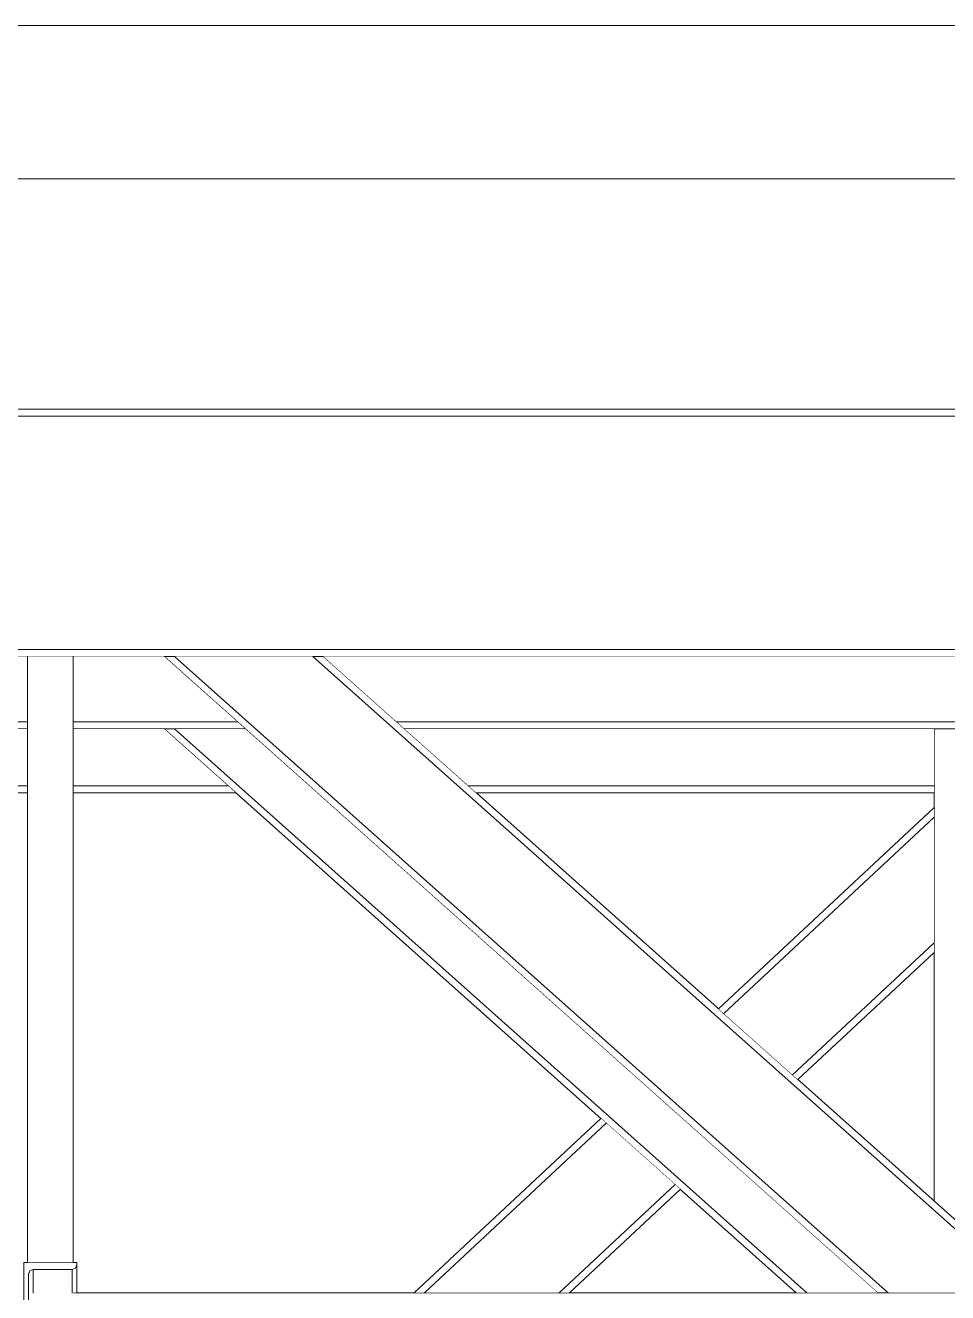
# Model space of a CAD drawing. Extents: x -3080 to 28500, y -1326 to 31609.
# Drawn here: x 22516.5 to 22646.9, y 28435.1 to 28614.3 of the extents above; entities that cross this region are included whole.
import ezdxf
from ezdxf.xclip import XClip

# ---------------------------------------------------------------- set-up
doc = ezdxf.new("R2010")
doc.units = 0
doc.header["$LTSCALE"] = 100
doc.header["$XCLIPFRAME"] = 2
doc.linetypes.add('188K-SM-07-F10-MECH-CR PIPE-Y2257103$0$X-S-FAB_SL ALL$0$Wipeout_Contour', pattern=[1, 0, -1])
for name, color, linetype in [('0-xref', 8, 'Continuous'), ('188K-SM-07-F10-MECH-CR PIPE-Y2257103$0$X-S-FAB_SL ALL$0$A-ROOF', 7, 'Continuous'), ('188K-SM-07-F10-MECH-CR PIPE-Y2257103$0$X-S-FAB_SL ALL$0$ASP_1', 1, 'Continuous'), ('188K-SM-07-F10-MECH-CR PIPE-Y2257103$0$X-S-FAB_SL ALL$0$Hattch', 7, 'Continuous'), ('188K-SM-07-F10-MECH-CR PIPE-Y2257103$0$X-S-FAB_SL ALL$0$S-COL', 7, 'Continuous'), ('188K-SM-07-F10-MECH-CR PIPE-Y2257103$0$X-S-FAB_SL ALL$0$S-TRUSS', 7, 'Continuous')]:
    doc.layers.add(name, color=color, linetype=linetype)

# ---------------------------------------------------------------- blocks, each defined once
blk = doc.blocks.new('188K-SM-07-F10-MECH-CR PIPE-Y2257103$0$X-S-FAB_SL ALL$0$剖面元素_224_3', base_point=(23061.26, -8263.06))
at = {"color": 254, "linetype": '188K-SM-07-F10-MECH-CR PIPE-Y2257103$0$X-S-FAB_SL ALL$0$Wipeout_Contour', "lineweight": 0, "ltscale": 415167.784892}
blk.add_wipeout([(45706.26, -6079.02), (45706.26, -6145.83), (45720.79, -6158.78), (45723.76, -6158.78), (45723.76, -6154.69), (45733.26, -6154.69), (45733.26, -6087.3), (45723.76, -6087.3), (45723.76, -6079.02)], dxfattribs=at).dxf.layer = '188K-SM-07-F10-MECH-CR PIPE-Y2257103$0$X-S-FAB_SL ALL$0$Hattch'
at = {"layer": '188K-SM-07-F10-MECH-CR PIPE-Y2257103$0$X-S-FAB_SL ALL$0$S-COL', "color": 8, "lineweight": 0}
blk.add_line((45706.26, -6145.83), (45706.26, -6079.02), dxfattribs=at)
blk = doc.blocks.new('188K-SM-07-F10-MECH-CR PIPE-Y2257103$0$X-S-FAB_SL ALL$0$剖面元素_439_3', base_point=(23061.26, -8263.06))
at = {"layer": '188K-SM-07-F10-MECH-CR PIPE-Y2257103$0$X-S-FAB_SL ALL$0$A-ROOF', "color": 6, "lineweight": 0}
blk.add_line((47418.76, -5979.5), (38233.76, -5979.5), dxfattribs=at)
at = {"color": 254, "linetype": '188K-SM-07-F10-MECH-CR PIPE-Y2257103$0$X-S-FAB_SL ALL$0$Wipeout_Contour', "lineweight": 0, "ltscale": 3803858.743980569}
blk.add_wipeout([(38233.76, -6001.22), (38233.76, -6029.83), (38595.06, -6029.83), (38595.06, -6029.64), (38607.46, -6029.64), (38607.46, -6029.83), (39003.81, -6029.83), (39003.81, -6029.71), (39038.81, -6029.71), (39038.81, -6029.83), (39435.06, -6029.83), (39435.06, -6029.64), (39447.46, -6029.64), (39447.46, -6029.83), (39843.76, -6029.83), (39843.76, -6029.71), (39878.76, -6029.71), (39878.76, -6029.83), (40275.06, -6029.83), (40275.06, -6029.64), (40287.46, -6029.64), (40287.46, -6029.83), (40683.76, -6029.83), (40683.76, -6029.71), (40718.76, -6029.71), (40718.76, -6029.83), (41115.06, -6029.83), (41115.06, -6029.64), (41127.46, -6029.64), (41127.46, -6029.83), (41523.76, -6029.83), (41523.76, -6029.71), (41558.76, -6029.71), (41558.76, -6029.83), (41955.06, -6029.83), (41955.06, -6029.64), (41967.46, -6029.64), (41967.46, -6029.83), (42363.76, -6029.83), (42363.76, -6029.71), (42398.76, -6029.71), (42398.76, -6029.83), (42795.06, -6029.83), (42795.06, -6029.64), (42807.46, -6029.64), (42807.46, -6029.83), (43203.76, -6029.83), (43203.76, -6029.71), (43238.76, -6029.71), (43238.76, -6029.83), (43635.06, -6029.83), (43635.06, -6029.64), (43647.46, -6029.64), (43647.46, -6029.83), (44043.76, -6029.83), (44043.76, -6029.71), (44078.76, -6029.71), (44078.76, -6029.83), (44475.06, -6029.83), (44475.06, -6029.64), (44487.46, -6029.64), (44487.46, -6029.83), (44883.76, -6029.83), (44883.76, -6029.71), (44918.76, -6029.71), (44918.76, -6029.83), (45315.06, -6029.83), (45315.06, -6029.64), (45327.46, -6029.64), (45327.46, -6029.83), (45723.76, -6029.83), (45723.76, -6029.71), (45758.76, -6029.71), (45758.76, -6029.83), (46155.06, -6029.83), (46155.06, -6029.64), (46167.46, -6029.64), (46167.46, -6029.83), (46563.76, -6029.83), (46563.76, -6029.71), (46598.76, -6029.71), (46598.76, -6029.83), (46995.06, -6029.83), (46995.06, -6029.64), (47007.46, -6029.64), (47007.46, -6029.83), (47376.26, -6029.83), (47376.26, -6001.22)], dxfattribs=at).dxf.layer = '188K-SM-07-F10-MECH-CR PIPE-Y2257103$0$X-S-FAB_SL ALL$0$Hattch'
at = {"layer": '188K-SM-07-F10-MECH-CR PIPE-Y2257103$0$X-S-FAB_SL ALL$0$A-ROOF', "color": 6, "lineweight": 0}
blk.add_line((47418.76, -6001.22), (38233.76, -6001.22), dxfattribs=at)
blk = doc.blocks.new('188K-SM-07-F10-MECH-CR PIPE-Y2257103$0$X-S-FAB_SL ALL$0$剖面元素_781_3', base_point=(23061.26, -8263.06))
at = {"layer": '188K-SM-07-F10-MECH-CR PIPE-Y2257103$0$X-S-FAB_SL ALL$0$S-TRUSS', "color": 8, "lineweight": 0}
for p, q in [((45584.51, -6158.78), (45698.25, -6158.78)), ((45699.76, -6158.78), (45719.29, -6158.78))]:
    blk.add_line(p, q, dxfattribs=at)
at = {"color": 254, "linetype": '188K-SM-07-F10-MECH-CR PIPE-Y2257103$0$X-S-FAB_SL ALL$0$Wipeout_Contour', "lineweight": 0, "ltscale": 366582.947585}
blk.add_wipeout([(45321.51, -6034.78), (45723.76, -6034.78), (45723.76, -6033.78), (45327.46, -6033.78), (45327.46, -6033.79), (45321.81, -6033.79), (45321.6, -6033.88), (45321.51, -6034.09)], dxfattribs=at).dxf.layer = '188K-SM-07-F10-MECH-CR PIPE-Y2257103$0$X-S-FAB_SL ALL$0$Hattch'
at = {"layer": '188K-SM-07-F10-MECH-CR PIPE-Y2257103$0$X-S-FAB_SL ALL$0$S-TRUSS', "color": 8, "lineweight": 0}
blk.add_line((45723.76, -6033.78), (45327.46, -6033.78), dxfattribs=at)
at = {"color": 254, "linetype": '188K-SM-07-F10-MECH-CR PIPE-Y2257103$0$X-S-FAB_SL ALL$0$Wipeout_Contour', "lineweight": 0, "ltscale": 1097373.803589926}
blk.add_wipeout([(44908.76, -6035.28), (44908.76, -6062.73), (44918.76, -6062.73), (44918.76, -6067.78), (45723.76, -6067.78), (45723.76, -6062.73), (45740.26, -6062.73), (45740.26, -6035.28), (45723.76, -6035.28), (45723.76, -6034.78), (45321.51, -6034.78), (45321.51, -6053.35), (45321.6, -6053.56), (45321.81, -6053.65), (45327.46, -6053.65), (45327.46, -6058.04), (45315.06, -6058.04), (45315.06, -6053.65), (45320.71, -6053.65), (45320.93, -6053.56), (45321.01, -6053.35), (45321.01, -6034.78), (44918.76, -6034.78), (44918.76, -6035.28)], dxfattribs=at).dxf.layer = '188K-SM-07-F10-MECH-CR PIPE-Y2257103$0$X-S-FAB_SL ALL$0$Hattch'
at = {"layer": '188K-SM-07-F10-MECH-CR PIPE-Y2257103$0$X-S-FAB_SL ALL$0$S-TRUSS', "color": 8, "lineweight": 0}
blk.add_line((45723.76, -6034.78), (45321.51, -6034.78), dxfattribs=at)
at = {"color": 254, "linetype": '188K-SM-07-F10-MECH-CR PIPE-Y2257103$0$X-S-FAB_SL ALL$0$Wipeout_Contour', "lineweight": 0, "ltscale": 365805.747126}
blk.add_wipeout([(44909.26, -6068.07), (44909.26, -6068.78), (45733.26, -6068.78), (45733.26, -6068.07), (45723.76, -6068.07), (45723.76, -6067.78), (44918.76, -6067.78), (44918.76, -6068.07)], dxfattribs=at).dxf.layer = '188K-SM-07-F10-MECH-CR PIPE-Y2257103$0$X-S-FAB_SL ALL$0$Hattch'
at = {"layer": '188K-SM-07-F10-MECH-CR PIPE-Y2257103$0$X-S-FAB_SL ALL$0$S-TRUSS', "color": 8, "lineweight": 0}
for p, q in [((45723.76, -6067.78), (44918.76, -6067.78)), ((45597.34, -6068.78), (45060.19, -6068.78)), ((45618.38, -6068.78), (45598.84, -6068.78)), ((45733.26, -6068.78), (45619.88, -6068.78))]:
    blk.add_line(p, q, dxfattribs=at)
blk = doc.blocks.new('188K-SM-07-F10-MECH-CR PIPE-Y2257103$0$X-S-FAB_SL ALL$0$剖面元素_782_3', base_point=(23061.26, -8263.06))
at = {"color": 254, "linetype": '188K-SM-07-F10-MECH-CR PIPE-Y2257103$0$X-S-FAB_SL ALL$0$Wipeout_Contour', "lineweight": 0, "ltscale": 184308.022417}
blk.add_wipeout([(45618.38, -6068.78), (45719.29, -6158.78), (45720.79, -6158.78), (45619.88, -6068.78)], dxfattribs=at).dxf.layer = '188K-SM-07-F10-MECH-CR PIPE-Y2257103$0$X-S-FAB_SL ALL$0$Hattch'
at = {"color": 254, "linetype": '188K-SM-07-F10-MECH-CR PIPE-Y2257103$0$X-S-FAB_SL ALL$0$Wipeout_Contour', "lineweight": 0, "ltscale": 184266.32781}
blk.add_wipeout([(45598.84, -6068.78), (45699.76, -6158.78), (45719.29, -6158.78), (45618.38, -6068.78)], dxfattribs=at).dxf.layer = '188K-SM-07-F10-MECH-CR PIPE-Y2257103$0$X-S-FAB_SL ALL$0$Hattch'
at = {"layer": '188K-SM-07-F10-MECH-CR PIPE-Y2257103$0$X-S-FAB_SL ALL$0$S-TRUSS', "color": 8, "lineweight": 0}
blk.add_line((45719.29, -6158.78), (45720.79, -6158.78), dxfattribs=at)
at = {"color": 254, "linetype": '188K-SM-07-F10-MECH-CR PIPE-Y2257103$0$X-S-FAB_SL ALL$0$Wipeout_Contour', "lineweight": 0, "ltscale": 184224.633048}
blk.add_wipeout([(45597.34, -6068.78), (45698.25, -6158.78), (45699.76, -6158.78), (45598.84, -6068.78)], dxfattribs=at).dxf.layer = '188K-SM-07-F10-MECH-CR PIPE-Y2257103$0$X-S-FAB_SL ALL$0$Hattch'
at = {"layer": '188K-SM-07-F10-MECH-CR PIPE-Y2257103$0$X-S-FAB_SL ALL$0$S-TRUSS', "color": 8, "lineweight": 0}
for p, q in [((45597.34, -6068.78), (45598.84, -6068.78)), ((45698.25, -6158.78), (45597.34, -6068.78)), ((45699.76, -6158.78), (45598.84, -6068.78)), ((45618.38, -6068.78), (45619.88, -6068.78)), ((45719.29, -6158.78), (45618.38, -6068.78)), ((45720.79, -6158.78), (45619.88, -6068.78)), ((45698.25, -6158.78), (45699.76, -6158.78))]:
    blk.add_line(p, q, dxfattribs=at)
blk = doc.blocks.new('188K-SM-07-F10-MECH-CR PIPE-Y2257103$0$X-S-FAB_SL ALL$0$剖面元素_784_3', base_point=(23061.26, -8263.06))
at = {"color": 254, "linetype": '188K-SM-07-F10-MECH-CR PIPE-Y2257103$0$X-S-FAB_SL ALL$0$Wipeout_Contour', "lineweight": 0, "ltscale": 182905.630265}
blk.add_wipeout([(45578.01, -6068.78), (45064.51, -6068.78), (45064.51, -6078.02), (45578.01, -6078.02)], dxfattribs=at).dxf.layer = '188K-SM-07-F10-MECH-CR PIPE-Y2257103$0$X-S-FAB_SL ALL$0$Hattch'
at = {"color": 254, "linetype": '188K-SM-07-F10-MECH-CR PIPE-Y2257103$0$X-S-FAB_SL ALL$0$Wipeout_Contour', "lineweight": 0, "ltscale": 183985.443872}
blk.add_wipeout([(45597.34, -6068.78), (45584.51, -6068.78), (45584.51, -6078.02), (45607.7, -6078.02)], dxfattribs=at).dxf.layer = '188K-SM-07-F10-MECH-CR PIPE-Y2257103$0$X-S-FAB_SL ALL$0$Hattch'
at = {"color": 254, "linetype": '188K-SM-07-F10-MECH-CR PIPE-Y2257103$0$X-S-FAB_SL ALL$0$Wipeout_Contour', "lineweight": 0, "ltscale": 184305.647619}
blk.add_wipeout([(45619.88, -6068.78), (45630.24, -6078.02), (45723.76, -6078.02), (45723.76, -6068.78)], dxfattribs=at).dxf.layer = '188K-SM-07-F10-MECH-CR PIPE-Y2257103$0$X-S-FAB_SL ALL$0$Hattch'
at = {"color": 254, "linetype": '188K-SM-07-F10-MECH-CR PIPE-Y2257103$0$X-S-FAB_SL ALL$0$Wipeout_Contour', "lineweight": 0, "ltscale": 182908.350416}
blk.add_wipeout([(45064.51, -6079.02), (45578.01, -6079.02), (45578.01, -6078.02), (45064.51, -6078.02)], dxfattribs=at).dxf.layer = '188K-SM-07-F10-MECH-CR PIPE-Y2257103$0$X-S-FAB_SL ALL$0$Hattch'
at = {"color": 254, "linetype": '188K-SM-07-F10-MECH-CR PIPE-Y2257103$0$X-S-FAB_SL ALL$0$Wipeout_Contour', "lineweight": 0, "ltscale": 183999.1306}
blk.add_wipeout([(45607.7, -6078.02), (45584.51, -6078.02), (45584.51, -6079.02), (45608.82, -6079.02)], dxfattribs=at).dxf.layer = '188K-SM-07-F10-MECH-CR PIPE-Y2257103$0$X-S-FAB_SL ALL$0$Hattch'
at = {"color": 254, "linetype": '188K-SM-07-F10-MECH-CR PIPE-Y2257103$0$X-S-FAB_SL ALL$0$Wipeout_Contour', "lineweight": 0, "ltscale": 276589.710465}
blk.add_wipeout([(45723.76, -6078.02), (45630.24, -6078.02), (45631.36, -6079.02), (45733.26, -6079.02), (45733.26, -6078.15), (45723.76, -6078.15)], dxfattribs=at).dxf.layer = '188K-SM-07-F10-MECH-CR PIPE-Y2257103$0$X-S-FAB_SL ALL$0$Hattch'
at = {"layer": '188K-SM-07-F10-MECH-CR PIPE-Y2257103$0$X-S-FAB_SL ALL$0$S-TRUSS', "color": 8, "lineweight": 0}
for p, q in [((45578.01, -6078.02), (45064.51, -6078.02)), ((45578.01, -6079.02), (45064.51, -6079.02)), ((45607.7, -6078.02), (45584.51, -6078.02)), ((45597.34, -6079.02), (45584.51, -6079.02)), ((45608.82, -6079.02), (45598.84, -6079.02)), ((45723.76, -6078.02), (45630.24, -6078.02)), ((45733.26, -6079.02), (45631.36, -6079.02))]:
    blk.add_line(p, q, dxfattribs=at)
blk = doc.blocks.new('188K-SM-07-F10-MECH-CR PIPE-Y2257103$0$X-S-FAB_SL ALL$0$剖面元素_785_3', base_point=(23061.26, -8263.06))
at = {"color": 254, "linetype": '188K-SM-07-F10-MECH-CR PIPE-Y2257103$0$X-S-FAB_SL ALL$0$Wipeout_Contour', "lineweight": 0, "ltscale": 184227.339176}
blk.add_wipeout([(45598.84, -6079.02), (45688.27, -6158.78), (45698.25, -6158.78), (45608.82, -6079.02)], dxfattribs=at).dxf.layer = '188K-SM-07-F10-MECH-CR PIPE-Y2257103$0$X-S-FAB_SL ALL$0$Hattch'
at = {"color": 254, "linetype": '188K-SM-07-F10-MECH-CR PIPE-Y2257103$0$X-S-FAB_SL ALL$0$Wipeout_Contour', "lineweight": 0, "ltscale": 184204.582274}
blk.add_wipeout([(45597.34, -6079.02), (45686.77, -6158.78), (45688.27, -6158.78), (45598.84, -6079.02)], dxfattribs=at).dxf.layer = '188K-SM-07-F10-MECH-CR PIPE-Y2257103$0$X-S-FAB_SL ALL$0$Hattch'
at = {"layer": '188K-SM-07-F10-MECH-CR PIPE-Y2257103$0$X-S-FAB_SL ALL$0$S-TRUSS', "color": 8, "lineweight": 0}
for p, q in [((45597.34, -6079.02), (45598.84, -6079.02)), ((45686.77, -6158.78), (45597.34, -6079.02)), ((45688.27, -6158.78), (45598.84, -6079.02))]:
    blk.add_line(p, q, dxfattribs=at)
blk = doc.blocks.new('188K-SM-07-F10-MECH-CR PIPE-Y2257103$0$X-S-FAB_SL ALL$0$剖面元素_1488_3', base_point=(23061.26, -8263.06))
at = {"color": 254, "linetype": '188K-SM-07-F10-MECH-CR PIPE-Y2257103$0$X-S-FAB_SL ALL$0$Wipeout_Contour', "lineweight": 0, "ltscale": 183970.397165}
blk.add_wipeout([(45578.35, -6155.68), (45578.35, -6159.03), (45578.81, -6158.84), (45578.81, -6155.49)], dxfattribs=at).dxf.layer = '188K-SM-07-F10-MECH-CR PIPE-Y2257103$0$X-S-FAB_SL ALL$0$Hattch'
at = {"color": 254, "linetype": '188K-SM-07-F10-MECH-CR PIPE-Y2257103$0$X-S-FAB_SL ALL$0$Wipeout_Contour', "lineweight": 0, "ltscale": 183995.343693}
blk.add_wipeout([(45584.82, -6158.78), (45585.01, -6158.78), (45585.01, -6154.84), (45584.82, -6155.3)], dxfattribs=at).dxf.layer = '188K-SM-07-F10-MECH-CR PIPE-Y2257103$0$X-S-FAB_SL ALL$0$Hattch'
at = {"color": 254, "linetype": '188K-SM-07-F10-MECH-CR PIPE-Y2257103$0$X-S-FAB_SL ALL$0$Wipeout_Contour', "lineweight": 0, "ltscale": 183988.541349}
blk.add_wipeout([(45585.01, -6169.5), (45577.51, -6169.5), (45577.51, -6173.08), (45585.01, -6173.08)], dxfattribs=at).dxf.layer = '188K-SM-07-F10-MECH-CR PIPE-Y2257103$0$X-S-FAB_SL ALL$0$Hattch'
at = {"layer": '188K-SM-07-F10-MECH-CR PIPE-Y2257103$0$X-S-FAB_SL ALL$0$S-TRUSS', "color": 8, "lineweight": 0}
for p, q in [((45577.51, -6169.5), (45577.51, -6173.08)), ((45585.01, -6169.5), (45585.01, -6173.08))]:
    blk.add_line(p, q, dxfattribs=at)
at = {"layer": '188K-SM-07-F10-MECH-CR PIPE-Y2257103$0$X-S-FAB_SL ALL$0$S-TRUSS', "color": 2, "lineweight": 0}
blk.add_line((45585.01, -6169.5), (45577.51, -6169.5), dxfattribs=at)
at = {"layer": '188K-SM-07-F10-MECH-CR PIPE-Y2257103$0$X-S-FAB_SL ALL$0$S-TRUSS', "color": 2, "lineweight": 0, "flags": 128}
for points in [[(45578.35, -6168.31), (45578.81, -6168.5), (45584.36, -6168.5), (45584.82, -6168.69)], [(45584.82, -6168.69), (45585.01, -6169.15), (45585.01, -6169.5)]]:
    blk.add_lwpolyline(points, dxfattribs=at)
at = {"color": 254, "linetype": '188K-SM-07-F10-MECH-CR PIPE-Y2257103$0$X-S-FAB_SL ALL$0$Wipeout_Contour', "lineweight": 0, "ltscale": 183969.28301}
blk.add_wipeout([(45578.16, -6159.49), (45578.35, -6159.03), (45578.35, -6155.68), (45578.16, -6156.14)], dxfattribs=at).dxf.layer = '188K-SM-07-F10-MECH-CR PIPE-Y2257103$0$X-S-FAB_SL ALL$0$Hattch'
at = {"color": 254, "linetype": '188K-SM-07-F10-MECH-CR PIPE-Y2257103$0$X-S-FAB_SL ALL$0$Wipeout_Contour', "lineweight": 0, "ltscale": 229993.062168}
blk.add_wipeout([(45584.36, -6155.49), (45584.36, -6158.84), (45584.51, -6158.78), (45584.82, -6158.78), (45584.82, -6155.3)], dxfattribs=at).dxf.layer = '188K-SM-07-F10-MECH-CR PIPE-Y2257103$0$X-S-FAB_SL ALL$0$Hattch'
at = {"layer": '188K-SM-07-F10-MECH-CR PIPE-Y2257103$0$X-S-FAB_SL ALL$0$S-TRUSS', "color": 2, "lineweight": 0}
for p, q in [((45577.51, -6154.49), (45577.51, -6169.5)), ((45585.01, -6154.49), (45577.51, -6154.49))]:
    blk.add_line(p, q, dxfattribs=at)
at = {"color": 254, "linetype": '188K-SM-07-F10-MECH-CR PIPE-Y2257103$0$X-S-FAB_SL ALL$0$Wipeout_Contour', "lineweight": 0, "ltscale": 183982.257238}
blk.add_wipeout([(45578.81, -6158.84), (45584.36, -6158.84), (45584.36, -6155.49), (45578.81, -6155.49)], dxfattribs=at).dxf.layer = '188K-SM-07-F10-MECH-CR PIPE-Y2257103$0$X-S-FAB_SL ALL$0$Hattch'
at = {"layer": '188K-SM-07-F10-MECH-CR PIPE-Y2257103$0$X-S-FAB_SL ALL$0$S-TRUSS', "color": 8, "lineweight": 0}
for p, q in [((45578.81, -6155.49), (45578.81, -6158.84)), ((45584.36, -6155.49), (45584.36, -6158.84)), ((45585.01, -6154.84), (45585.01, -6158.78))]:
    blk.add_line(p, q, dxfattribs=at)
at = {"layer": '188K-SM-07-F10-MECH-CR PIPE-Y2257103$0$X-S-FAB_SL ALL$0$S-TRUSS', "color": 2, "lineweight": 0, "flags": 128}
for points in [[(45585.01, -6154.49), (45585.01, -6154.84), (45584.82, -6155.3)], [(45578.35, -6155.68), (45578.16, -6156.14), (45578.16, -6167.85), (45578.35, -6168.31)], [(45584.82, -6155.3), (45584.36, -6155.49), (45578.81, -6155.49), (45578.35, -6155.68)]]:
    blk.add_lwpolyline(points, dxfattribs=at)
blk = doc.blocks.new('188K-SM-07-F10-MECH-CR PIPE-Y2257103$0$X-S-FAB_SL ALL$0$剖面元素_1661_3', base_point=(23061.26, -8263.06))
at = {"color": 254, "linetype": '188K-SM-07-F10-MECH-CR PIPE-Y2257103$0$X-S-FAB_SL ALL$0$Wipeout_Contour', "lineweight": 0, "ltscale": 184388.935183}
blk.add_wipeout([(45706.26, -6090.16), (45675.75, -6118.62), (45676.5, -6119.28), (45706.26, -6091.52)], dxfattribs=at).dxf.layer = '188K-SM-07-F10-MECH-CR PIPE-Y2257103$0$X-S-FAB_SL ALL$0$Hattch'
at = {"color": 254, "linetype": '188K-SM-07-F10-MECH-CR PIPE-Y2257103$0$X-S-FAB_SL ALL$0$Wipeout_Contour', "lineweight": 0, "ltscale": 184233.796002}
blk.add_wipeout([(45632.7, -6158.78), (45634.17, -6158.78), (45659.88, -6134.79), (45659.13, -6134.13)], dxfattribs=at).dxf.layer = '188K-SM-07-F10-MECH-CR PIPE-Y2257103$0$X-S-FAB_SL ALL$0$Hattch'
at = {"color": 254, "linetype": '188K-SM-07-F10-MECH-CR PIPE-Y2257103$0$X-S-FAB_SL ALL$0$Wipeout_Contour', "lineweight": 0, "ltscale": 184402.840307}
blk.add_wipeout([(45706.26, -6091.52), (45676.5, -6119.28), (45686.25, -6127.97), (45706.26, -6109.3)], dxfattribs=at).dxf.layer = '188K-SM-07-F10-MECH-CR PIPE-Y2257103$0$X-S-FAB_SL ALL$0$Hattch'
at = {"color": 254, "linetype": '188K-SM-07-F10-MECH-CR PIPE-Y2257103$0$X-S-FAB_SL ALL$0$Wipeout_Contour', "lineweight": 0, "ltscale": 184265.591584}
blk.add_wipeout([(45634.17, -6158.78), (45653.22, -6158.78), (45669.62, -6143.48), (45659.88, -6134.79)], dxfattribs=at).dxf.layer = '188K-SM-07-F10-MECH-CR PIPE-Y2257103$0$X-S-FAB_SL ALL$0$Hattch'
at = {"color": 254, "linetype": '188K-SM-07-F10-MECH-CR PIPE-Y2257103$0$X-S-FAB_SL ALL$0$Wipeout_Contour', "lineweight": 0, "ltscale": 184417.275374}
blk.add_wipeout([(45686.25, -6127.97), (45687, -6128.64), (45706.26, -6110.67), (45706.26, -6109.3)], dxfattribs=at).dxf.layer = '188K-SM-07-F10-MECH-CR PIPE-Y2257103$0$X-S-FAB_SL ALL$0$Hattch'
at = {"color": 254, "linetype": '188K-SM-07-F10-MECH-CR PIPE-Y2257103$0$X-S-FAB_SL ALL$0$Wipeout_Contour', "lineweight": 0, "ltscale": 184297.753094}
blk.add_wipeout([(45653.22, -6158.78), (45654.69, -6158.78), (45670.37, -6144.15), (45669.62, -6143.48)], dxfattribs=at).dxf.layer = '188K-SM-07-F10-MECH-CR PIPE-Y2257103$0$X-S-FAB_SL ALL$0$Hattch'
at = {"layer": '188K-SM-07-F10-MECH-CR PIPE-Y2257103$0$X-S-FAB_SL ALL$0$S-TRUSS', "color": 8, "lineweight": 0}
for p, q in [((45706.26, -6090.16), (45675.75, -6118.62)), ((45706.26, -6091.52), (45676.5, -6119.28)), ((45706.26, -6109.3), (45686.25, -6127.97)), ((45706.26, -6110.67), (45687, -6128.64)), ((45659.13, -6134.13), (45632.7, -6158.78)), ((45659.88, -6134.79), (45634.17, -6158.78)), ((45669.62, -6143.48), (45653.22, -6158.78)), ((45670.37, -6144.15), (45654.69, -6158.78))]:
    blk.add_line(p, q, dxfattribs=at)
blk = doc.blocks.new('188K-SM-07-F10-MECH-CR PIPE-Y2257103$0$X-S-FAB_SL ALL$0$剖面元素_1662_3', base_point=(23061.26, -8263.06))
at = {"color": 254, "linetype": '188K-SM-07-F10-MECH-CR PIPE-Y2257103$0$X-S-FAB_SL ALL$0$Wipeout_Contour', "lineweight": 0, "ltscale": 183751.354418}
blk.add_wipeout([(45578.01, -6079.02), (45484.32, -6079.02), (45492.95, -6087.06), (45578.01, -6087.06)], dxfattribs=at).dxf.layer = '188K-SM-07-F10-MECH-CR PIPE-Y2257103$0$X-S-FAB_SL ALL$0$Hattch'
at = {"color": 254, "linetype": '188K-SM-07-F10-MECH-CR PIPE-Y2257103$0$X-S-FAB_SL ALL$0$Wipeout_Contour', "lineweight": 0, "ltscale": 183989.178877}
blk.add_wipeout([(45597.34, -6079.02), (45584.51, -6079.02), (45584.51, -6087.06), (45606.36, -6087.06)], dxfattribs=at).dxf.layer = '188K-SM-07-F10-MECH-CR PIPE-Y2257103$0$X-S-FAB_SL ALL$0$Hattch'
at = {"color": 254, "linetype": '188K-SM-07-F10-MECH-CR PIPE-Y2257103$0$X-S-FAB_SL ALL$0$Wipeout_Contour', "lineweight": 0, "ltscale": 184297.451598}
blk.add_wipeout([(45631.36, -6079.02), (45640.38, -6087.06), (45706.26, -6087.06), (45706.26, -6079.02)], dxfattribs=at).dxf.layer = '188K-SM-07-F10-MECH-CR PIPE-Y2257103$0$X-S-FAB_SL ALL$0$Hattch'
at = {"color": 254, "linetype": '188K-SM-07-F10-MECH-CR PIPE-Y2257103$0$X-S-FAB_SL ALL$0$Wipeout_Contour', "lineweight": 0, "ltscale": 182913.163189}
blk.add_wipeout([(45578.01, -6087.06), (45064.51, -6087.06), (45064.51, -6088.06), (45578.01, -6088.06)], dxfattribs=at).dxf.layer = '188K-SM-07-F10-MECH-CR PIPE-Y2257103$0$X-S-FAB_SL ALL$0$Hattch'
at = {"color": 254, "linetype": '188K-SM-07-F10-MECH-CR PIPE-Y2257103$0$X-S-FAB_SL ALL$0$Wipeout_Contour', "lineweight": 0, "ltscale": 184001.262232}
blk.add_wipeout([(45584.51, -6088.06), (45607.48, -6088.06), (45606.36, -6087.06), (45584.51, -6087.06)], dxfattribs=at).dxf.layer = '188K-SM-07-F10-MECH-CR PIPE-Y2257103$0$X-S-FAB_SL ALL$0$Hattch'
at = {"color": 254, "linetype": '188K-SM-07-F10-MECH-CR PIPE-Y2257103$0$X-S-FAB_SL ALL$0$Wipeout_Contour', "lineweight": 0, "ltscale": 184309.994393}
blk.add_wipeout([(45640.38, -6087.06), (45641.5, -6088.06), (45706.26, -6088.06), (45706.26, -6087.06)], dxfattribs=at).dxf.layer = '188K-SM-07-F10-MECH-CR PIPE-Y2257103$0$X-S-FAB_SL ALL$0$Hattch'
at = {"layer": '188K-SM-07-F10-MECH-CR PIPE-Y2257103$0$X-S-FAB_SL ALL$0$S-TRUSS', "color": 8, "lineweight": 0}
for p, q in [((45578.01, -6087.06), (45064.51, -6087.06)), ((45578.01, -6088.06), (45064.51, -6088.06)), ((45606.36, -6087.06), (45584.51, -6087.06)), ((45607.48, -6088.06), (45584.51, -6088.06)), ((45706.26, -6087.06), (45640.38, -6087.06)), ((45706.26, -6088.06), (45641.5, -6088.06))]:
    blk.add_line(p, q, dxfattribs=at)
blk = doc.blocks.new('188K-SM-07-F10-MECH-CR PIPE-Y2257103$0$X-S-FAB_SL ALL$0$剖面元素_1981_3', base_point=(23061.26, -8263.06))
at = {"color": 254, "linetype": '188K-SM-07-F10-MECH-CR PIPE-Y2257103$0$X-S-FAB_SL ALL$0$Wipeout_Contour', "lineweight": 0, "ltscale": 183956.756412}
blk.add_wipeout([(45578.01, -6068.78), (45578.01, -6154.49), (45584.51, -6154.49), (45584.51, -6068.78)], dxfattribs=at).dxf.layer = '188K-SM-07-F10-MECH-CR PIPE-Y2257103$0$X-S-FAB_SL ALL$0$Hattch'
at = {"layer": '188K-SM-07-F10-MECH-CR PIPE-Y2257103$0$X-S-FAB_SL ALL$0$S-TRUSS', "color": 8, "lineweight": 0}
for p, q in [((45578.01, -6154.49), (45578.01, -6068.78)), ((45584.51, -6154.49), (45584.51, -6068.78))]:
    blk.add_line(p, q, dxfattribs=at)
blk = doc.blocks.new('188K-SM-07-F10-MECH-CR PIPE-Y2257103$0$X-S-FAB_SL ALL$0$A$C2e9ab586')
at = {"layer": '188K-SM-07-F10-MECH-CR PIPE-Y2257103$0$X-S-FAB_SL ALL$0$A-ROOF', "lineweight": 0}
blk.add_blockref('188K-SM-07-F10-MECH-CR PIPE-Y2257103$0$X-S-FAB_SL ALL$0$剖面元素_439_3', (-28106.39, 285), dxfattribs=at)
at = {"layer": '188K-SM-07-F10-MECH-CR PIPE-Y2257103$0$X-S-FAB_SL ALL$0$S-COL', "lineweight": 0}
blk.add_blockref('188K-SM-07-F10-MECH-CR PIPE-Y2257103$0$X-S-FAB_SL ALL$0$剖面元素_224_3', (-28106.39, 285), dxfattribs=at)
at = {"layer": '188K-SM-07-F10-MECH-CR PIPE-Y2257103$0$X-S-FAB_SL ALL$0$S-TRUSS', "lineweight": 0}
blk.add_blockref('188K-SM-07-F10-MECH-CR PIPE-Y2257103$0$X-S-FAB_SL ALL$0$剖面元素_781_3', (-28106.39, 285), dxfattribs=at)
blk.add_blockref('188K-SM-07-F10-MECH-CR PIPE-Y2257103$0$X-S-FAB_SL ALL$0$剖面元素_782_3', (-28106.39, 285), dxfattribs=at)
blk.add_blockref('188K-SM-07-F10-MECH-CR PIPE-Y2257103$0$X-S-FAB_SL ALL$0$剖面元素_784_3', (-28106.39, 285), dxfattribs=at)
for name in ['188K-SM-07-F10-MECH-CR PIPE-Y2257103$0$X-S-FAB_SL ALL$0$剖面元素_785_3', '188K-SM-07-F10-MECH-CR PIPE-Y2257103$0$X-S-FAB_SL ALL$0$剖面元素_1488_3']:
    blk.add_blockref(name, (-28106.39, 285), dxfattribs=at)
blk.add_blockref('188K-SM-07-F10-MECH-CR PIPE-Y2257103$0$X-S-FAB_SL ALL$0$剖面元素_1661_3', (-28106.39, 285), dxfattribs=at)
blk.add_blockref('188K-SM-07-F10-MECH-CR PIPE-Y2257103$0$X-S-FAB_SL ALL$0$剖面元素_1662_3', (-28106.39, 285), dxfattribs=at)
blk.add_blockref('188K-SM-07-F10-MECH-CR PIPE-Y2257103$0$X-S-FAB_SL ALL$0$剖面元素_1981_3', (-28106.39, 285), dxfattribs=at)
blk = doc.blocks.new('188K-SM-07-F10-MECH-CR PIPE-Y2257103$0$X-S-FAB_SL ALL')
at = {"layer": '188K-SM-07-F10-MECH-CR PIPE-Y2257103$0$X-S-FAB_SL ALL$0$ASP_1'}
blk.add_blockref('188K-SM-07-F10-MECH-CR PIPE-Y2257103$0$X-S-FAB_SL ALL$0$A$C2e9ab586', (23632.864, -73288.977), dxfattribs=at)
blk = doc.blocks.new('188K-SM-07-F10-MECH-CR PIPE-Y2257103')
ref = blk.add_blockref('188K-SM-07-F10-MECH-CR PIPE-Y2257103$0$X-S-FAB_SL ALL', (4473.521, 99334.763))
XClip(ref).set_block_clipping_path([(-7553.4648570136, -75341.9369645483), (24026.2025623869, -67725.7696244382)])

msp = doc.modelspace()

# ---------------------------------------------------------------- block references
at = {"layer": '0-xref'}
msp.add_blockref('188K-SM-07-F10-MECH-CR PIPE-Y2257103', (0, 0), dxfattribs=at)

doc.saveas('drawing.dxf')
